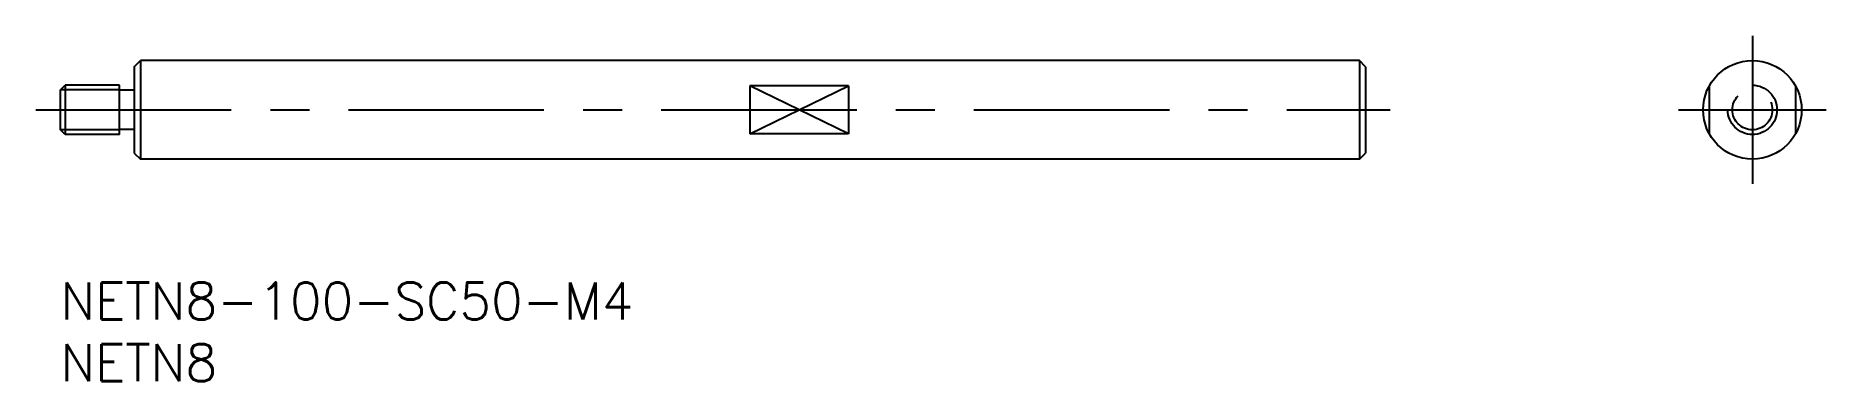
# Model space of a CAD drawing. Extents: x -2 to 143, y -8 to 20.
import ezdxf

# ---------------------------------------------------------------- set-up
doc = ezdxf.new("R2010")
doc.units = 0
doc.header["$LTSCALE"] = 0.5
doc.linetypes.add('CENTER', pattern=[50.8, 31.75, -6.35, 6.35, -6.35])
doc.linetypes.add('DASHED', pattern=[19.05, 12.7, -6.35])
for name, color, linetype in [('MSM_CENTER', 1, 'CENTER'), ('MSM_CONTINUOUS', 7, 'CONTINUOUS'), ('MSM_DASHED', 4, 'DASHED'), ('MSM_NARROW', 5, 'CONTINUOUS'), ('MSM_PART_NUMBER', 7, 'CONTINUOUS')]:
    doc.layers.add(name, color=color, linetype=linetype)
doc.styles.get("Standard").update_dxf_attribs({"font": 'txt.shx', "height": 3, "bigfont": 'bigfont.shx'})

# ---------------------------------------------------------------- blocks, each defined once
blk = doc.blocks.new('*U4')
at = {"layer": 'MSM_PART_NUMBER'}
blk.add_text('NETN8-100-SC50-M4', height=3, dxfattribs=at).set_placement((0, -3))
blk = doc.blocks.new('*U5')
at = {"layer": 'MSM_PART_NUMBER'}
blk.add_text('NETN8', height=3, dxfattribs=at).set_placement((0, -8))

msp = doc.modelspace()

# ---------------------------------------------------------------- linework, layer by layer
at = {"layer": 'MSM_CENTER'}
for p, q in [((137.42, 20), (137.42, 8)), ((-2, 14), (108, 14)), ((131.42, 14), (143.42, 14))]:
    msp.add_line(p, q, dxfattribs=at)
at = {"layer": 'MSM_CONTINUOUS'}
for p, q in [((6, 17.5), (6.5, 18)), ((6, 17.5), (6, 10.5)), ((105.5, 18), (6.5, 18)), ((6.5, 18), (6.5, 10)), ((105.5, 18), (105.5, 10)), ((106, 17.5), (105.5, 18)), ((106, 17.5), (106, 10.5)), ((0, 15.62), (0.38, 16)), ((4.8, 16), (0.38, 16)), ((0.38, 16), (0.38, 12)), ((4.8, 12), (4.8, 16)), ((0, 12.38), (0, 15.62)), ((6, 15.6), (4.8, 15.6)), ((56, 15.94), (56, 12.06)), ((64, 15.94), (56, 15.94)), ((64, 15.94), (64, 12.06)), ((0.38, 12), (0, 12.38)), ((4.8, 12), (0.38, 12)), ((6, 12.4), (4.8, 12.4)), ((64, 12.06), (56, 12.06)), ((6, 10.5), (6.5, 10)), ((105.5, 10), (106, 10.5)), ((105.5, 10), (6.5, 10))]:
    msp.add_line(p, q, dxfattribs=at)
msp.add_circle((137.42, 14), 4, dxfattribs=at)
at = {"layer": 'MSM_DASHED'}
for p, q in [((133.92, 15.94), (133.92, 12.06)), ((140.92, 15.94), (140.92, 12.06))]:
    msp.add_line(p, q, dxfattribs=at)
for radius in [2, 1.62]:
    msp.add_circle((137.42, 14), radius, dxfattribs=at)
at = {"layer": 'MSM_NARROW'}
for p, q in [((4.8, 15.62), (0, 15.62)), ((56, 12.06), (64, 15.94)), ((64, 12.06), (56, 15.94)), ((4.8, 12.38), (0, 12.38))]:
    msp.add_line(p, q, dxfattribs=at)

# ---------------------------------------------------------------- block references
at = {"layer": 'MSM_CONTINUOUS'}
for name in ['*U4', '*U5']:
    msp.add_blockref(name, (0, 0), dxfattribs=at)

doc.saveas('drawing.dxf')
